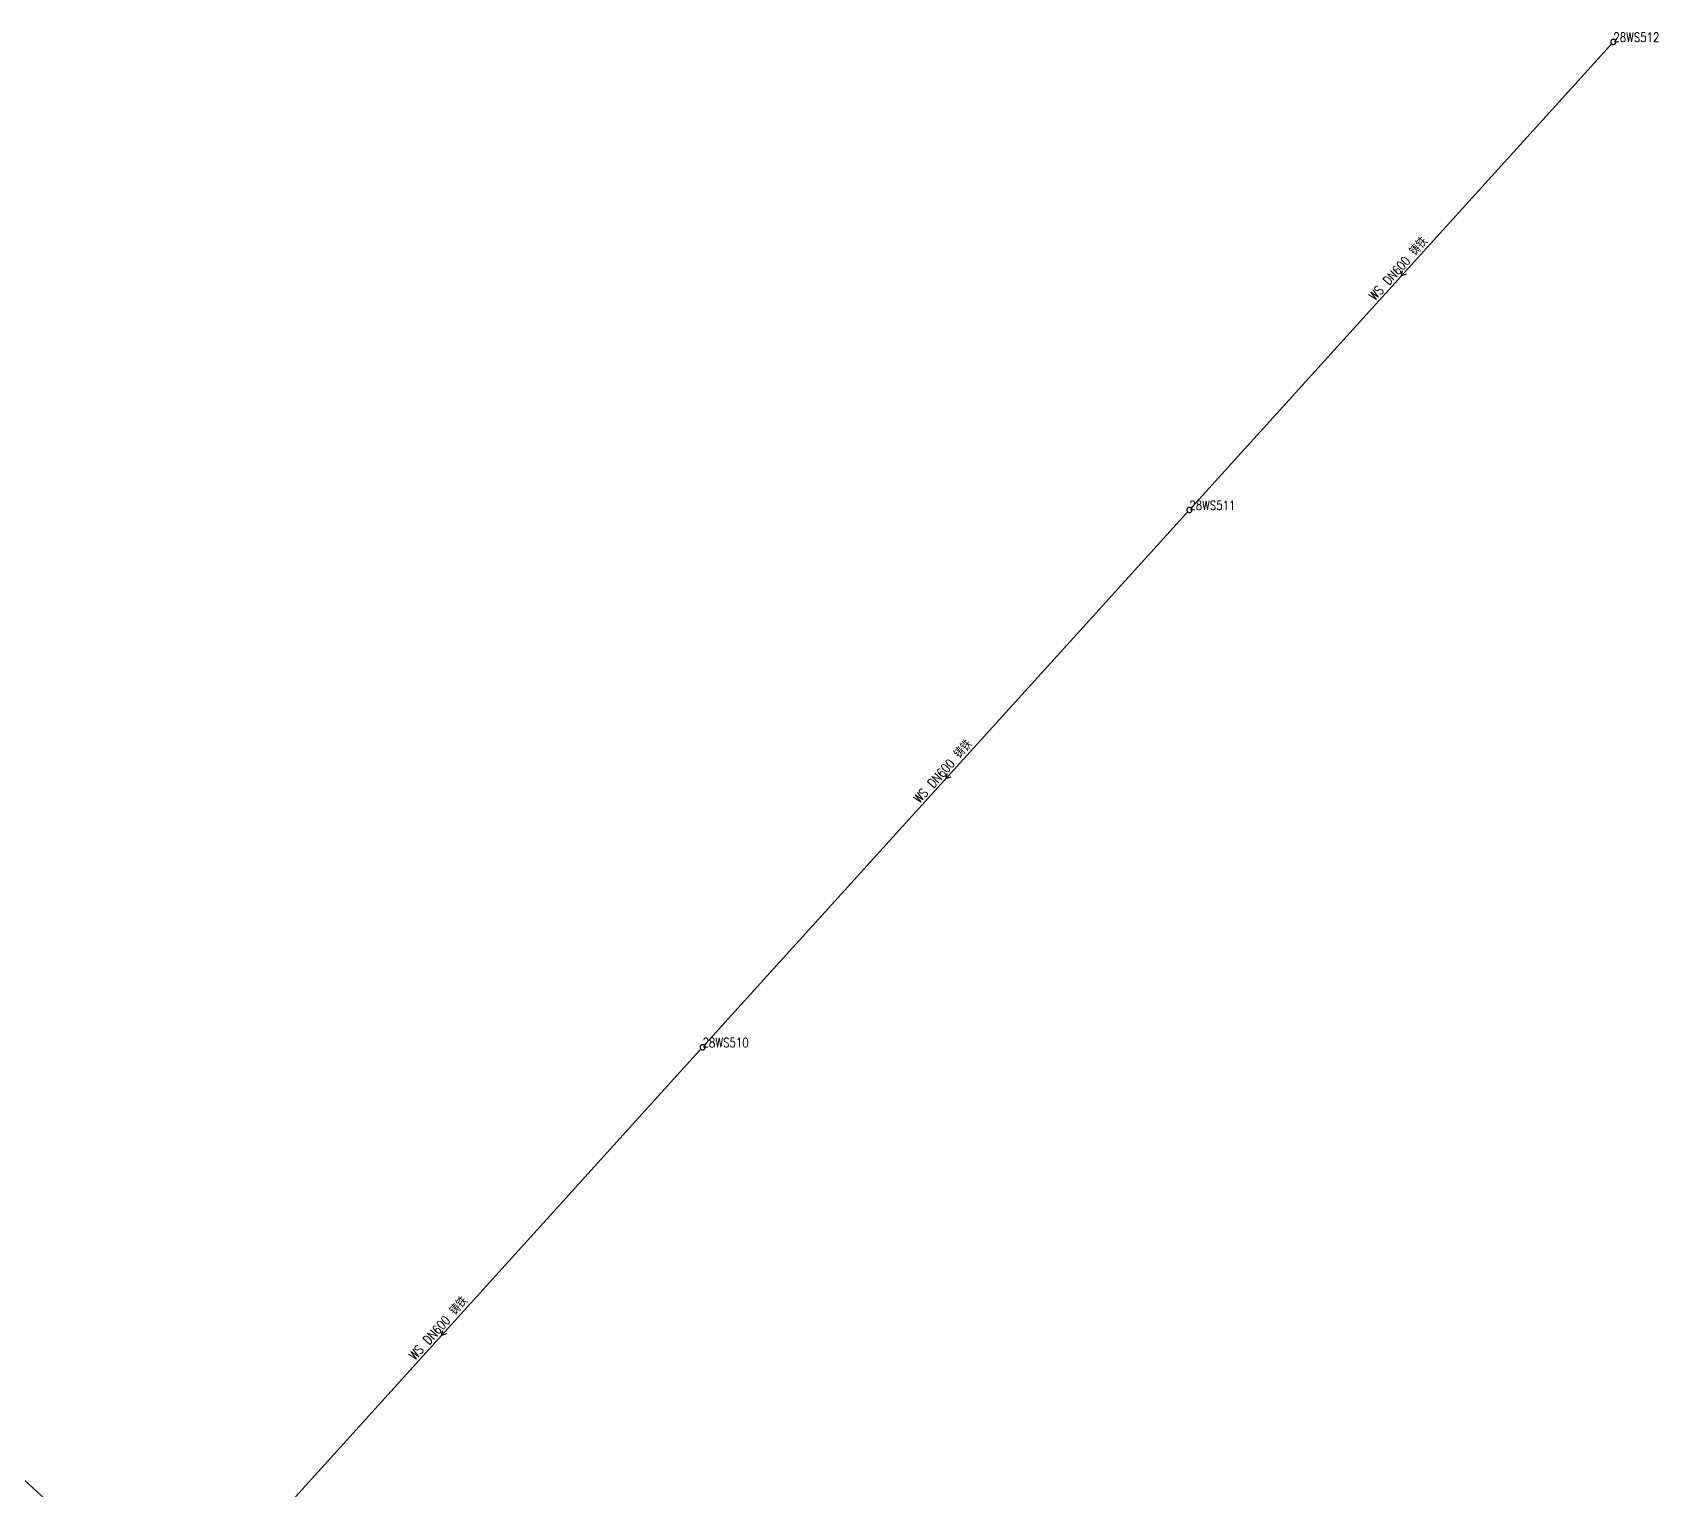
# Model space of a CAD drawing. Extents: x 78813 to 99477, y 2421021 to 2448125.
# Drawn here: x 83905.3 to 84062.3, y 2432483.8 to 2432624.4 of the extents above; entities that cross this region are included whole.
import ezdxf
from ezdxf.enums import TextEntityAlignment as Align

# ---------------------------------------------------------------- set-up
doc = ezdxf.new("R2010")
doc.units = 0
doc.set_wipeout_variables(frame=1)
doc.layers.get('0').update_dxf_attribs({"linetype": 'CONTINUOUS'})
doc.layers.add('DX_WS', color=16, linetype='CONTINUOUS')
doc.layers.add('WSLINE', color=7, linetype='CONTINUOUS', true_color=0x7f0000)
doc.styles.add('CcNameZT', font='txt.SHX', dxfattribs={"width": 0.8, "bigfont": 'HZTXT.SHX'})

# ---------------------------------------------------------------- blocks, each defined once
blk = doc.blocks.new('PS管线点')
blk.add_wipeout([(0.5, 0), (0.5, 0.03), (0.5, 0.07), (0.49, 0.1), (0.48, 0.14), (0.47, 0.17), (0.46, 0.2), (0.44, 0.23), (0.42, 0.26), (0.4, 0.29), (0.38, 0.32), (0.36, 0.35), (0.33, 0.37), (0.31, 0.39), (0.28, 0.41), (0.25, 0.43), (0.22, 0.45), (0.19, 0.46), (0.15, 0.48), (0.12, 0.49), (0.09, 0.49), (0.05, 0.5), (0.02, 0.5), (-0.02, 0.5), (-0.05, 0.5), (-0.09, 0.49), (-0.12, 0.49), (-0.15, 0.48), (-0.19, 0.46), (-0.22, 0.45), (-0.25, 0.43), (-0.28, 0.41), (-0.31, 0.39), (-0.33, 0.37), (-0.36, 0.35), (-0.38, 0.32), (-0.4, 0.29), (-0.42, 0.26), (-0.44, 0.23), (-0.46, 0.2), (-0.47, 0.17), (-0.48, 0.14), (-0.49, 0.1), (-0.5, 0.07), (-0.5, 0.03), (-0.5, 0), (-0.5, -0.03), (-0.5, -0.07), (-0.49, -0.1), (-0.48, -0.14), (-0.47, -0.17), (-0.46, -0.2), (-0.44, -0.23), (-0.42, -0.26), (-0.4, -0.29), (-0.38, -0.32), (-0.36, -0.35), (-0.33, -0.37), (-0.31, -0.39), (-0.28, -0.41), (-0.25, -0.43), (-0.22, -0.45), (-0.19, -0.46), (-0.15, -0.48), (-0.12, -0.49), (-0.09, -0.49), (-0.05, -0.5), (-0.02, -0.5), (0.02, -0.5), (0.05, -0.5), (0.09, -0.49), (0.12, -0.49), (0.15, -0.48), (0.19, -0.46), (0.22, -0.45), (0.25, -0.43), (0.28, -0.41), (0.31, -0.39), (0.33, -0.37), (0.36, -0.35), (0.38, -0.32), (0.4, -0.29), (0.42, -0.26), (0.44, -0.23), (0.46, -0.2), (0.47, -0.17), (0.48, -0.14), (0.49, -0.1), (0.5, -0.07)])
blk.add_lwpolyline([(0.5, 0), (0.5, 0.03), (0.5, 0.07), (0.49, 0.1), (0.48, 0.14), (0.47, 0.17), (0.46, 0.2), (0.44, 0.23), (0.42, 0.26), (0.4, 0.29), (0.38, 0.32), (0.36, 0.35), (0.33, 0.37), (0.31, 0.39), (0.28, 0.41), (0.25, 0.43), (0.22, 0.45), (0.19, 0.46), (0.15, 0.48), (0.12, 0.49), (0.09, 0.49), (0.05, 0.5), (0.02, 0.5), (-0.02, 0.5), (-0.05, 0.5), (-0.09, 0.49), (-0.12, 0.49), (-0.15, 0.48), (-0.19, 0.46), (-0.22, 0.45), (-0.25, 0.43), (-0.28, 0.41), (-0.31, 0.39), (-0.33, 0.37), (-0.36, 0.35), (-0.38, 0.32), (-0.4, 0.29), (-0.42, 0.26), (-0.44, 0.23), (-0.46, 0.2), (-0.47, 0.17), (-0.48, 0.14), (-0.49, 0.1), (-0.5, 0.07), (-0.5, 0.03), (-0.5, 0), (-0.5, -0.03), (-0.5, -0.07), (-0.49, -0.1), (-0.48, -0.14), (-0.47, -0.17), (-0.46, -0.2), (-0.44, -0.23), (-0.42, -0.26), (-0.4, -0.29), (-0.38, -0.32), (-0.36, -0.35), (-0.33, -0.37), (-0.31, -0.39), (-0.28, -0.41), (-0.25, -0.43), (-0.22, -0.45), (-0.19, -0.46), (-0.15, -0.48), (-0.12, -0.49), (-0.09, -0.49), (-0.05, -0.5), (-0.02, -0.5), (0.02, -0.5), (0.05, -0.5), (0.09, -0.49), (0.12, -0.49), (0.15, -0.48), (0.19, -0.46), (0.22, -0.45), (0.25, -0.43), (0.28, -0.41), (0.31, -0.39), (0.33, -0.37), (0.36, -0.35), (0.38, -0.32), (0.4, -0.29), (0.42, -0.26), (0.44, -0.23), (0.46, -0.2), (0.47, -0.17), (0.48, -0.14), (0.49, -0.1), (0.5, -0.07), (0.5, 0)], close=True)
blk = doc.blocks.new('PS非普查')
blk.add_lwpolyline([(3.7, 0), (5.3, 0)])
blk.add_wipeout([(0.5, 0), (0.5, 0.03), (0.5, 0.07), (0.49, 0.1), (0.48, 0.14), (0.47, 0.17), (0.46, 0.2), (0.44, 0.23), (0.42, 0.26), (0.4, 0.29), (0.38, 0.32), (0.36, 0.35), (0.33, 0.37), (0.31, 0.39), (0.28, 0.41), (0.25, 0.43), (0.22, 0.45), (0.19, 0.46), (0.15, 0.48), (0.12, 0.49), (0.09, 0.49), (0.05, 0.5), (0.02, 0.5), (-0.02, 0.5), (-0.05, 0.5), (-0.09, 0.49), (-0.12, 0.49), (-0.15, 0.48), (-0.19, 0.46), (-0.22, 0.45), (-0.25, 0.43), (-0.28, 0.41), (-0.31, 0.39), (-0.33, 0.37), (-0.36, 0.35), (-0.38, 0.32), (-0.4, 0.29), (-0.42, 0.26), (-0.44, 0.23), (-0.46, 0.2), (-0.47, 0.17), (-0.48, 0.14), (-0.49, 0.1), (-0.5, 0.07), (-0.5, 0.03), (-0.5, 0), (-0.5, -0.03), (-0.5, -0.07), (-0.49, -0.1), (-0.48, -0.14), (-0.47, -0.17), (-0.46, -0.2), (-0.44, -0.23), (-0.42, -0.26), (-0.4, -0.29), (-0.38, -0.32), (-0.36, -0.35), (-0.33, -0.37), (-0.31, -0.39), (-0.28, -0.41), (-0.25, -0.43), (-0.22, -0.45), (-0.19, -0.46), (-0.15, -0.48), (-0.12, -0.49), (-0.09, -0.49), (-0.05, -0.5), (-0.02, -0.5), (0.02, -0.5), (0.05, -0.5), (0.09, -0.49), (0.12, -0.49), (0.15, -0.48), (0.19, -0.46), (0.22, -0.45), (0.25, -0.43), (0.28, -0.41), (0.31, -0.39), (0.33, -0.37), (0.36, -0.35), (0.38, -0.32), (0.4, -0.29), (0.42, -0.26), (0.44, -0.23), (0.46, -0.2), (0.47, -0.17), (0.48, -0.14), (0.49, -0.1), (0.5, -0.07)])
blk.add_line((0.5, 0), (2.1, 0))
blk.add_lwpolyline([(0.5, 0), (0.5, 0.03), (0.5, 0.07), (0.49, 0.1), (0.48, 0.14), (0.47, 0.17), (0.46, 0.2), (0.44, 0.23), (0.42, 0.26), (0.4, 0.29), (0.38, 0.32), (0.36, 0.35), (0.33, 0.37), (0.31, 0.39), (0.28, 0.41), (0.25, 0.43), (0.22, 0.45), (0.19, 0.46), (0.15, 0.48), (0.12, 0.49), (0.09, 0.49), (0.05, 0.5), (0.02, 0.5), (-0.02, 0.5), (-0.05, 0.5), (-0.09, 0.49), (-0.12, 0.49), (-0.15, 0.48), (-0.19, 0.46), (-0.22, 0.45), (-0.25, 0.43), (-0.28, 0.41), (-0.31, 0.39), (-0.33, 0.37), (-0.36, 0.35), (-0.38, 0.32), (-0.4, 0.29), (-0.42, 0.26), (-0.44, 0.23), (-0.46, 0.2), (-0.47, 0.17), (-0.48, 0.14), (-0.49, 0.1), (-0.5, 0.07), (-0.5, 0.03), (-0.5, 0), (-0.5, -0.03), (-0.5, -0.07), (-0.49, -0.1), (-0.48, -0.14), (-0.47, -0.17), (-0.46, -0.2), (-0.44, -0.23), (-0.42, -0.26), (-0.4, -0.29), (-0.38, -0.32), (-0.36, -0.35), (-0.33, -0.37), (-0.31, -0.39), (-0.28, -0.41), (-0.25, -0.43), (-0.22, -0.45), (-0.19, -0.46), (-0.15, -0.48), (-0.12, -0.49), (-0.09, -0.49), (-0.05, -0.5), (-0.02, -0.5), (0.02, -0.5), (0.05, -0.5), (0.09, -0.49), (0.12, -0.49), (0.15, -0.48), (0.19, -0.46), (0.22, -0.45), (0.25, -0.43), (0.28, -0.41), (0.31, -0.39), (0.33, -0.37), (0.36, -0.35), (0.38, -0.32), (0.4, -0.29), (0.42, -0.26), (0.44, -0.23), (0.46, -0.2), (0.47, -0.17), (0.48, -0.14), (0.49, -0.1), (0.5, -0.07), (0.5, 0)], close=True)
blk = doc.blocks.new('LX')
for p, q in [((-0.866, 0.5), (0, 0)), ((0, 0), (-0.866, -0.5))]:
    blk.add_line(p, q)

msp = doc.modelspace()

# ---------------------------------------------------------------- linework, layer by layer
at = {"layer": 'WSLINE'}
for p, q in [((84017.02, 2432578.31), (84057.96, 2432623.5)), ((83970.02, 2432526.44), (84017.02, 2432578.31)), ((83919.6, 2432470.81), (83970.02, 2432526.44)), ((83869.81, 2432516.53), (83919.6, 2432470.81))]:
    msp.add_line(p, q, dxfattribs=at)

# ---------------------------------------------------------------- block references
at = {"layer": 'DX_WS', "xscale": 0.5000000001507553, "yscale": 0.5, "zscale": 0.5, "rotation": 227.5554939405783}
for p in [(84037.49, 2432600.91), (83993.52, 2432552.38), (83944.81, 2432498.62)]:
    msp.add_blockref('LX', p, dxfattribs=at)

# ---------------------------------------------------------------- texts
at = {"layer": 'DX_WS', "style": 'CcNameZT', "width": 0.8}
for rotation, p in [(47.8245, (84037.31, 2432601.07, 6.6)), (47.8171, (83993.33, 2432552.54, 6.6)), (47.8168, (83944.62, 2432498.79, 5.19))]:
    msp.add_text(' WS DN600 铸铁', height=0.9, rotation=rotation, dxfattribs=at).set_placement(p, align=Align.CENTER)

# ---------------------------------------------------------------- next in the draw order: block references
at = {"layer": 'DX_WS', "xscale": 0.5000000000356797, "yscale": 0.5, "zscale": 0.5, "rotation": 227.8244541994157}
msp.add_blockref('PS非普查', (84057.96, 2432623.5, 7.3), dxfattribs=at)
at = {"layer": 'DX_WS', "xscale": 0.5, "yscale": 0.5, "zscale": 0.5}
for p in [(84017.02, 2432578.31, 6.6), (83970.02, 2432526.44, 5.19)]:
    msp.add_blockref('PS管线点', p, dxfattribs=at)

# ---------------------------------------------------------------- next in the draw order: texts
at = {"layer": 'DX_WS', "style": 'CcNameZT', "width": 0.8}
for s, p in [('28WS512', (84057.96, 2432623.5, 7.3)), ('28WS511', (84017.02, 2432578.31, 6.6)), ('28WS510', (83970.02, 2432526.44, 5.19))]:
    msp.add_text(s, height=0.9, dxfattribs=at).set_placement(p)

doc.saveas('drawing.dxf')
